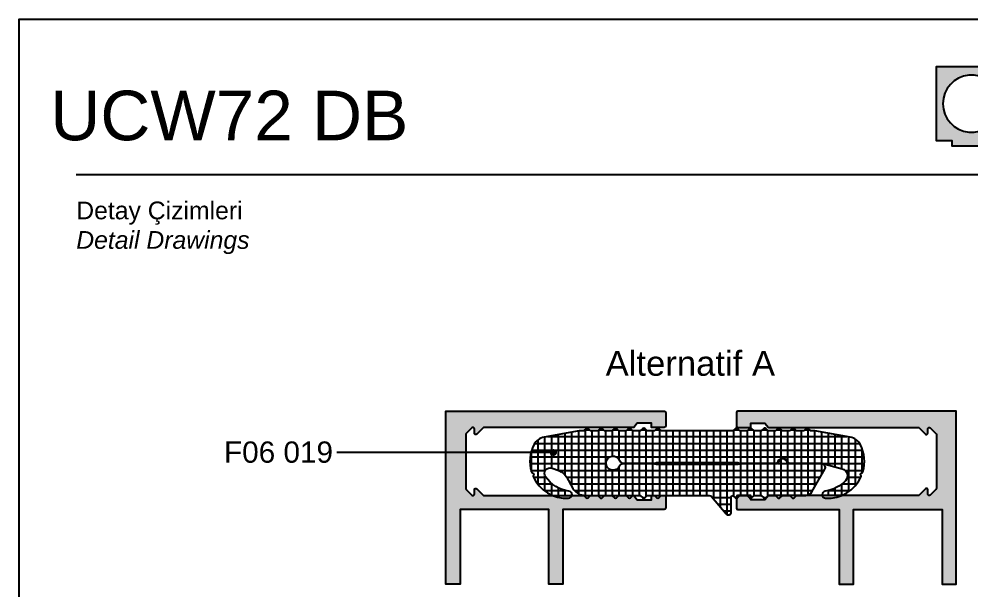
# Model space of a CAD drawing. Header units: millimetres. Extents: x -624 to 1947, y 11274 to 11571.
# Drawn here: x -623.6 to -489.2, y 11490.7 to 11571.3 of the extents above; entities that cross this region are included whole.
import ezdxf

# ---------------------------------------------------------------- set-up
doc = ezdxf.new("R2010")
doc.units = ezdxf.units.MM
for name, color, linetype in [('AKSESUAR', 7, 'Continuous'), ('ALUMINIUM', 30, 'Continuous'), ('Antet', 7, 'Continuous'), ('FITIL', 11, 'Continuous'), ('yazı_numara_k', 11, 'Continuous')]:
    doc.layers.add(name, color=color, linetype=linetype)
doc.styles.get("Standard").update_dxf_attribs({"font": 'arial.ttf'})

# ---------------------------------------------------------------- blocks, each defined once
blk = doc.blocks.new('logo')
at = {"layer": 'Antet'}
blk.add_hatch(color=255, dxfattribs=at).paths.add_polyline_path([(-430216.0834828963, 79965.40021233997), (-430215.0917068657, 79965.40021233997), (-430215.0917068657, 79969.84518363996), (-430225.0275250657, 79969.84518363996), (-430225.0275250657, 79959.38642763997), (-430222.8050394158, 79959.38642763997), (-430222.8050394158, 79958.60202093997), (-430217.3141925158, 79958.60202093997), (-430217.3141925158, 79959.38642763997), (-430215.0917068657, 79959.38642763997), (-430215.0917068657, 79963.83139893996), (-430216.0834828963, 79963.83139893996, -10.23563544191515)])
h = blk.add_hatch(color=255, dxfattribs=at)
h.paths.add_polyline_path([(-430211.6377281683, 79968.63677571237, -0.4142135623728142), (-430211.2046031686, 79969.06990071236), (-430209.3044895683, 79969.06990071236, -0.4142135623734295), (-430208.8713645686, 79968.63677571237), (-430208.8713645686, 79968.51291351237), (-430207.8896145682, 79968.51291351237), (-430207.8896145682, 79968.76812231238, 0.4142135623721657), (-430209.0287679685, 79969.90727571238), (-430211.4803247685, 79969.90727571238, 0.4142135623728846), (-430212.6194781685, 79968.76812231238), (-430212.6194781685, 79966.92945471237, 0.4142135623731943), (-430211.4803247685, 79965.79030131237), (-430209.0287679685, 79965.79030131237, 0.4142135623721429), (-430207.8896145682, 79966.92945471236), (-430207.8896145682, 79967.18466351238), (-430208.8713645686, 79967.18466351238), (-430208.8713645686, 79967.06080131237, -0.4142135623734087), (-430209.3044895683, 79966.62767631236), (-430211.2046031686, 79966.62767631236, -0.4142135623728142), (-430211.6377281683, 79967.06080131237)])
h.paths.add_polyline_path([(-430211.1207963685, 79965.27055131237), (-430211.1207963685, 79964.98180131236), (-430209.3882963684, 79964.98180131237), (-430209.3882963684, 79965.27055131237)])
h.paths.add_polyline_path([(-430203.5425179685, 79965.79030131237, 0.4142135623727365), (-430202.4033645685, 79966.92945471237), (-430202.4033645685, 79969.90727571238), (-430203.3562395684, 79969.90727571238), (-430203.3562395684, 79966.97417631236, -0.4142135623729386), (-430203.7027395686, 79966.62767631236), (-430205.9838645685, 79966.62767631236, -0.4142135623730694), (-430206.3303645685, 79966.97417631236), (-430206.3303645685, 79969.90727571238), (-430207.2832395684, 79969.90727571238), (-430207.2832395684, 79966.92945471237, 0.4142135623730951), (-430206.1440861684, 79965.79030131237)])
h.paths.add_polyline_path([(-430200.8152395685, 79967.43010101236), (-430197.6101145684, 79967.43010101236), (-430197.6101145684, 79965.79030131237), (-430196.6283645685, 79965.79030131237), (-430196.6283645685, 79969.90727571238), (-430197.6101145684, 79969.90727571238), (-430197.6101145684, 79968.26747601236), (-430200.8152395685, 79968.26747601236), (-430200.8152395685, 79969.90727571238), (-430201.7969895683, 79969.90727571238), (-430201.7969895683, 79965.79030131237), (-430200.8152395685, 79965.79030131237)])
h.paths.add_polyline_path([(-430196.1682294229, 79965.79030131237), (-430195.0948203923, 79965.79030131237), (-430194.7859809231, 79966.38577658166), (-430191.6273732138, 79966.38577658166), (-430191.3185337446, 79965.79030131237), (-430190.245124714, 79965.79030131237), (-430192.393082201, 79969.93179128037), (-430194.0202719356, 79969.93179128037)])
h.paths.add_polyline_path([(-430194.4138490772, 79967.10328626963), (-430193.2066770683, 79969.43084200313), (-430191.9995050596, 79967.10328626963)], flags=16)
h.paths.add_polyline_path([(-430189.7849895683, 79965.79030131237), (-430185.8998929684, 79965.79030131237, 0.4142135623732121), (-430184.7607395685, 79966.92945471237), (-430184.7607395685, 79968.76812231238, 0.4142135623730951), (-430185.8998929684, 79969.90727571238), (-430189.7849895683, 79969.90727571238)])
h.paths.add_polyline_path([(-430188.8321145685, 79969.06990071236), (-430186.1467395684, 79969.06990071236, -0.4142135623731142), (-430185.7136145685, 79968.63677571237), (-430185.7136145685, 79967.06080131237, -0.4142135623730745), (-430186.1467395684, 79966.62767631236), (-430188.8321145685, 79966.62767631236)], flags=16)
h.paths.add_polyline_path([(-430183.2136373182, 79966.38577658166), (-430180.0550296088, 79966.38577658166), (-430179.7461901396, 79965.79030131237), (-430178.672781109, 79965.79030131237), (-430180.8207385961, 79969.93179128037), (-430182.4479283308, 79969.93179128037), (-430184.5958858177, 79965.79030131237), (-430183.5224767873, 79965.79030131237)])
h.paths.add_polyline_path([(-430182.8415054723, 79967.10328626963), (-430181.6343334635, 79969.43084200313), (-430180.4271614545, 79967.10328626963)], flags=16)
h.paths.add_polyline_path([(-430177.2020209635, 79966.90427571237), (-430174.5166459634, 79966.90427571237, -0.4142135623729747), (-430174.0835209634, 79966.47115071237), (-430174.0835209634, 79965.79030131237), (-430173.1306459635, 79965.79030131237), (-430173.1306459635, 79966.72614178044, 0.2033580267786369), (-430173.2627842564, 79967.03759686196, 0.0982592640726135), (-430173.6449131467, 79967.28383469257), (-430173.6449131467, 79967.38093103202, 0.0583991135339935), (-430173.3182326894, 79967.553533395, 0.2468532403419663), (-430173.1306459635, 79967.91033617192), (-430173.1306459635, 79968.76812231238, 0.4142135623730367), (-430174.2697993635, 79969.90727571238), (-430178.1548959634, 79969.90727571238), (-430178.1548959634, 79965.79030131237), (-430177.2020209635, 79965.79030131237)])
h.paths.add_polyline_path([(-430177.2020209635, 79967.77052571236), (-430177.2020209635, 79969.06990071236), (-430174.5455209635, 79969.06990071236, -0.4142135623732396), (-430174.0835209634, 79968.60790071236), (-430174.0835209634, 79968.20365071237, -0.4142135623732488), (-430174.5166459634, 79967.77052571236)], flags=16)
h.paths.add_polyline_path([(-430168.3504243635, 79965.79030131237, 0.4142135623730951), (-430167.2112709635, 79966.92945471237), (-430167.2112709635, 79968.76812231238, 0.4142135623731076), (-430168.3504243635, 79969.90727571238), (-430171.3851175636, 79969.90727571238, 0.4142135623732706), (-430172.5242709633, 79968.76812231238), (-430172.5242709633, 79966.92945471237, 0.4142135623731866), (-430171.3851175636, 79965.79030131237)])
h.paths.add_polyline_path([(-430171.1382709632, 79966.62767631236, -0.4142135623730951), (-430171.5713959635, 79967.06080131237), (-430171.5713959635, 79968.63677571237, -0.4142135623730951), (-430171.1382709632, 79969.06990071236), (-430168.5972709635, 79969.06990071236, -0.4142135623727877), (-430168.1641459635, 79968.63677571237), (-430168.1641459635, 79967.06080131237, -0.4142135623727877), (-430168.5972709635, 79966.62767631236)], flags=16)
h.paths.add_polyline_path([(-430165.4657425635, 79965.79030131237), (-430162.7197993635, 79965.79030131237, 0.4142135623730851), (-430161.5806459635, 79966.92945471237), (-430161.5806459635, 79967.92705131238), (-430164.1505209635, 79967.92705131238), (-430164.1505209635, 79967.37842631237), (-430162.5623959635, 79967.37842631237), (-430162.5623959635, 79967.17630131237, -0.4142135623728046), (-430163.1110209635, 79966.62767631236), (-430165.0745209633, 79966.62767631236, -0.4142135623730212), (-430165.6231459634, 79967.17630131237), (-430165.6231459634, 79968.52127571237, -0.4142135623727782), (-430165.0745209633, 79969.06990071236), (-430163.1110209635, 79969.06990071236, -0.4077409973954806), (-430162.5625305319, 79968.53342631237), (-430161.5806459635, 79968.53342631237), (-430161.5806459635, 79968.76812231238, 0.4142135623720077), (-430162.7197993635, 79969.90727571238), (-430165.4657425635, 79969.90727571238, 0.4142135623730392), (-430166.6048959634, 79968.76812231238), (-430166.6048959634, 79966.92945471237, 0.4142135623729934)])
h.paths.add_polyline_path([(-430163.2265209636, 79970.42702571237), (-430163.2265209636, 79970.71577571238), (-430164.9590209635, 79970.71577571238), (-430164.9590209635, 79970.42702571237)])
h.paths.add_polyline_path([(-430156.7326062068, 79965.79030131237), (-430156.7326062068, 79966.62767631236), (-430159.9162779948, 79966.62767631236), (-430159.9162779948, 79969.90727571238), (-430160.9742709636, 79969.90727571238), (-430160.9742709636, 79965.79030131233)])
h.paths.add_polyline_path([(-430155.3177312069, 79966.97417631236), (-430155.3177312069, 79969.90727571238), (-430156.2706062068, 79969.90727571238), (-430156.2706062068, 79966.92945471237, 0.4142135623731152), (-430155.1314528069, 79965.79030131237), (-430152.5298846068, 79965.79030131237, 0.4142135623730871), (-430151.3907312068, 79966.92945471237), (-430151.3907312068, 79969.90727571238), (-430152.3436062068, 79969.90727571238), (-430152.3436062068, 79966.97417631236, -0.4142135623727522), (-430152.6901062069, 79966.62767631236), (-430154.9712312069, 79966.62767631236, -0.4142135623732619)])
at = {"layer": 'Antet', "color": 255}
for points in [[(-430217.3141925158, 79959.38642763997), (-430217.3141925158, 79958.60202093997), (-430222.8050394158, 79958.60202093997), (-430222.8050394158, 79959.38642763997), (-430225.0275250657, 79959.38642763997), (-430225.0275250657, 79969.84518363996), (-430215.0917068657, 79969.84518363996), (-430215.0917068657, 79965.40021233997), (-430216.0834828963, 79965.40021233997, 10.23563544191516), (-430216.0834828963, 79963.83139893996), (-430215.0917068657, 79963.83139893996), (-430215.0917068657, 79959.38642763997)], [(-430211.2046031686, 79966.62767631236, -0.4142135623731217), (-430211.6377281683, 79967.06080131237), (-430211.6377281683, 79968.63677571237, -0.4142135623731218), (-430211.2046031686, 79969.06990071236), (-430209.3044895683, 79969.06990071236, -0.4142135623731218), (-430208.8713645686, 79968.63677571237), (-430208.8713645686, 79968.51291351237), (-430207.8896145682, 79968.51291351237), (-430207.8896145682, 79968.76812231238, 0.4142135623729839), (-430209.0287679685, 79969.90727571238), (-430211.4803247685, 79969.90727571238, 0.4142135623730596), (-430212.6194781685, 79968.76812231238), (-430212.6194781685, 79966.92945471237, 0.4142135623731356), (-430211.4803247685, 79965.79030131237), (-430209.0287679685, 79965.79030131237, 0.4142135623728444), (-430207.8896145682, 79966.92945471237), (-430207.8896145682, 79967.18466351238), (-430208.8713645686, 79967.18466351238), (-430208.8713645686, 79967.06080131237, -0.4142135623732549), (-430209.3044895683, 79966.62767631236)], [(-430203.7027395686, 79966.62767631236), (-430205.9838645685, 79966.62767631236, -0.4142135623730694), (-430206.3303645685, 79966.97417631236), (-430206.3303645685, 79969.90727571238), (-430207.2832395684, 79969.90727571238), (-430207.2832395684, 79966.92945471237, 0.4142135623730951), (-430206.1440861684, 79965.79030131237), (-430203.5425179685, 79965.79030131237, 0.4142135623731459), (-430202.4033645685, 79966.92945471237), (-430202.4033645685, 79969.90727571238), (-430203.3562395684, 79969.90727571238), (-430203.3562395684, 79966.97417631236, -0.4142135623731304)], [(-430189.7849895683, 79965.79030131237), (-430189.7849895683, 79969.90727571238), (-430185.8998929684, 79969.90727571238, -0.4142135623730951), (-430184.7607395685, 79968.76812231238), (-430184.7607395685, 79966.92945471237, -0.4142135623730951), (-430185.8998929684, 79965.79030131237)], [(-430173.1306459635, 79966.7261417804), (-430173.1306459635, 79965.79030131237), (-430174.0835209634, 79965.79030131237), (-430174.0835209634, 79966.47115071237, 0.4142135623731284), (-430174.5166459634, 79966.90427571237), (-430177.2020209635, 79966.90427571237), (-430177.2020209635, 79965.79030131237), (-430178.1548959634, 79965.79030131237), (-430178.1548959634, 79969.90727571238), (-430174.2697993635, 79969.90727571238, -0.4142135623730951), (-430173.1306459635, 79968.76812231238), (-430173.1306459635, 79967.91033617192, -0.246853240336839), (-430173.3182326894, 79967.55353339501, -0.0583991135354061), (-430173.6449131467, 79967.38093103202), (-430173.6449131467, 79967.28383469257, -0.0982592640871061), (-430173.2627842564, 79967.03759686192, -0.2033580267638846)], [(-430168.3504243635, 79965.79030131237), (-430171.3851175636, 79965.79030131237, -0.4142135623730697), (-430172.5242709633, 79966.92945471237), (-430172.5242709633, 79968.76812231238, -0.4142135623730951), (-430171.3851175636, 79969.90727571238), (-430168.3504243635, 79969.90727571238, -0.4142135623731076), (-430167.2112709635, 79968.76812231238), (-430167.2112709635, 79966.92945471237, -0.4142135623730951)], [(-430162.5623959635, 79967.17630131237), (-430162.5623959635, 79967.37842631237), (-430164.1505209635, 79967.37842631237), (-430164.1505209635, 79967.92705131238), (-430161.5806459635, 79967.92705131238), (-430161.5806459635, 79966.92945471237, -0.4142135623730851), (-430162.7197993635, 79965.79030131237), (-430165.4657425635, 79965.79030131237, -0.4142135623731102), (-430166.6048959634, 79966.92945471237), (-430166.6048959634, 79968.76812231238, -0.4142135623730975), (-430165.4657425635, 79969.90727571238), (-430162.7197993635, 79969.90727571238, -0.4142135623730596), (-430161.5806459635, 79968.76812231238), (-430161.5806459635, 79968.53342631237), (-430162.5625305319, 79968.53342631237, 0.4077409974138479), (-430163.1110209635, 79969.06990071236), (-430165.0745209633, 79969.06990071236, 0.4142135623731424), (-430165.6231459634, 79968.52127571237), (-430165.6231459634, 79967.17630131237, 0.4142135623731424), (-430165.0745209633, 79966.62767631236), (-430163.1110209635, 79966.62767631236, 0.4142135623731689)], [(-430155.1314528069, 79965.79030131237), (-430152.5298846068, 79965.79030131237, 0.4142135623731459), (-430151.3907312068, 79966.92945471237), (-430151.3907312068, 79969.90727571238), (-430152.3436062068, 79969.90727571238), (-430152.3436062068, 79966.97417631236, -0.4142135623731368), (-430152.6901062069, 79966.62767631236), (-430154.9712312069, 79966.62767631236, -0.4142135623730694), (-430155.3177312069, 79966.97417631236), (-430155.3177312069, 79969.90727571238), (-430156.2706062068, 79969.90727571238), (-430156.2706062068, 79966.92945471237, 0.4142135623730569)], [(-430185.7136145685, 79968.63677571237, 0.4142135623731143), (-430186.1467395684, 79969.06990071236), (-430188.8321145685, 79969.06990071236), (-430188.8321145685, 79966.62767631236), (-430186.1467395684, 79966.62767631236, 0.4142135623730745), (-430185.7136145685, 79967.06080131237)], [(-430174.5455209635, 79969.06990071236, -0.4142135623730951), (-430174.0835209634, 79968.60790071236), (-430174.0835209634, 79968.20365071237, -0.4142135623730951), (-430174.5166459634, 79967.77052571236), (-430177.2020209635, 79967.77052571236), (-430177.2020209635, 79969.06990071236)], [(-430168.1641459635, 79968.63677571237), (-430168.1641459635, 79967.06080131237, -0.4142135623730951), (-430168.5972709635, 79966.62767631236), (-430171.1382709632, 79966.62767631236, -0.4142135623730951), (-430171.5713959635, 79967.06080131237), (-430171.5713959635, 79968.63677571237, -0.4142135623730951), (-430171.1382709632, 79969.06990071236), (-430168.5972709635, 79969.06990071236, -0.4142135623730951)]]:
    blk.add_lwpolyline(points, format="xyb", close=True, dxfattribs=at)
for points in [[(-430200.8152395685, 79969.90727571238), (-430200.8152395685, 79968.26747601236), (-430197.6101145684, 79968.26747601236), (-430197.6101145684, 79969.90727571238), (-430196.6283645685, 79969.90727571238), (-430196.6283645685, 79965.79030131237), (-430197.6101145684, 79965.79030131237), (-430197.6101145684, 79967.43010101236), (-430200.8152395685, 79967.43010101236), (-430200.8152395685, 79965.79030131237), (-430201.7969895683, 79965.79030131237), (-430201.7969895683, 79969.90727571238)], [(-430195.0948203923, 79965.79030131237), (-430194.7859809231, 79966.38577658166), (-430191.6273732138, 79966.38577658166), (-430191.3185337446, 79965.79030131237), (-430190.245124714, 79965.79030131237), (-430192.393082201, 79969.93179128037), (-430194.0202719356, 79969.93179128037), (-430196.1682294229, 79965.79030131237)], [(-430183.5224767873, 79965.79030131237), (-430183.2136373182, 79966.38577658166), (-430180.0550296088, 79966.38577658166), (-430179.7461901396, 79965.79030131237), (-430178.672781109, 79965.79030131237), (-430180.8207385961, 79969.93179128037), (-430182.4479283308, 79969.93179128037), (-430184.5958858177, 79965.79030131237)], [(-430164.9590209635, 79970.71577571238), (-430164.9590209635, 79970.42702571237), (-430163.2265209636, 79970.42702571237), (-430163.2265209636, 79970.71577571238)], [(-430160.9742709636, 79969.90727571238), (-430160.9742709636, 79965.79030131237), (-430156.7326062068, 79965.79030131237), (-430156.7326062068, 79966.62767631236), (-430159.9162779948, 79966.62767631236), (-430159.9162779948, 79969.90727571238)], [(-430194.4138490772, 79967.10328626963), (-430191.9995050596, 79967.10328626963), (-430193.2066770683, 79969.43084200313)], [(-430182.8415054723, 79967.10328626963), (-430180.4271614545, 79967.10328626963), (-430181.6343334635, 79969.43084200313)], [(-430211.1207963685, 79965.27055131237), (-430211.1207963685, 79964.98180131236), (-430209.3882963684, 79964.98180131236), (-430209.3882963684, 79965.27055131237)]]:
    blk.add_lwpolyline(points, close=True, dxfattribs=at)
at = {"layer": 'Antet', "color": 255, "insert": (-430212.9610715232, 79963.16288162884), "char_height": 3.5, "attachment_point": 1}
blk.add_mtext('{\\fArial|b0|i0|c162|p34;\\T1.35;Alüminyum Sistemleri}', dxfattribs=at)

msp = doc.modelspace()

# ---------------------------------------------------------------- hatches: boundary and pattern name
at = {"layer": 'AKSESUAR', "linetype": 'ByBlock'}
h = msp.add_hatch(color=30, dxfattribs=at)
edge = h.paths.add_edge_path()
edge.add_arc((-522.0994836758223, 11513.85578889788), 0.200000000000955, 180.0000000000651, 270.0000000000651)
edge.add_line((-522.0994836758221, 11513.65578889788), (-520.2994836758219, 11513.65578889788))
edge.add_line((-520.2994836758219, 11513.65578889788), (-520.2994836758219, 11514.25578889788))
edge.add_line((-520.2994836758219, 11514.25578889788), (-518.2994836758219, 11514.25578889788))
edge.add_line((-518.2994836758219, 11514.25578889788), (-517.796023897123, 11513.65578889788))
edge.add_line((-517.796023897123, 11513.65578889788), (-496.6651691007216, 11513.65578889788))
edge.add_arc((-496.665169100786, 11513.45578889791), 0.1999999999736318, 44.99999998155221, 89.999999981543, ccw=False)
edge.add_line((-496.5237477445219, 11513.59721025408), (-495.6409050320592, 11512.71436754164))
edge.add_arc((-495.4994836758225, 11512.85578889788), 0.2000000000006263, 225.0000000004235, 360.0000000004143)
edge.add_line((-495.2994836758219, 11512.85578889788), (-495.2994836758219, 11513.45578889788))
edge.add_arc((-495.0994836758485, 11513.45578889787), 0.199999999973317, 44.999999996643226, 179.999999996634, ccw=False)
edge.add_line((-494.9580623196218, 11513.59721025408), (-494.1580623195839, 11512.79721025411))
edge.add_arc((-494.299483675812, 11512.65578889788), 0.1999999999899076, 8.47080627863761e-10, 45.00000000085629, ccw=False)
edge.add_line((-494.0994836758221, 11512.65578889788), (-494.0994836758221, 11505.05578889788))
edge.add_arc((-494.2994836758091, 11505.05578889794), 0.1999999999870499, 314.9999999833286, 359.9999999833379, ccw=False)
edge.add_line((-494.1580623196221, 11504.91436754167), (-494.9580623195855, 11504.11436754164))
edge.add_arc((-495.0994836758217, 11504.25578889788), 0.2000000000001715, 179.9999999995317, 314.9999999995225, ccw=False)
edge.add_line((-495.2994836758219, 11504.25578889788), (-495.2994836758219, 11504.85578889788))
edge.add_arc((-495.4994836757952, 11504.85578889787), 0.199999999973317, 3.365965117068503e-09, 135.0000000033568)
edge.add_line((-495.6409050320219, 11504.99721025408), (-496.5237477444841, 11504.11436754164))
edge.add_arc((-496.6651691007167, 11504.25578889788), 0.1999999999982744, 269.999999998583, 314.9999999985738, ccw=False)
edge.add_line((-496.6651691007216, 11504.05578889788), (-517.796023897123, 11504.05578889788))
edge.add_line((-517.796023897123, 11504.05578889788), (-518.2994836758219, 11503.45578889787))
edge.add_line((-518.2994836758219, 11503.45578889787), (-520.2994836758219, 11503.45578889787))
edge.add_line((-520.2994836758219, 11503.45578889787), (-520.2994836758219, 11504.05578889788))
edge.add_line((-520.2994836758219, 11504.05578889788), (-522.0994836758221, 11504.05578889788))
edge.add_arc((-522.0994836758218, 11503.85578889788), 0.200000000000091, 90.00000000007819, 180.0000000001824)
edge.add_line((-522.2994836758219, 11503.85578889788), (-522.2994836758292, 11502.25578889787))
edge.add_arc((-522.0994836758297, 11502.25578889788), 0.199999999999477, 180.0000000032894, 270.0000000021821)
edge.add_line((-522.0994836758221, 11502.05578889788), (-507.7994836758219, 11502.05578889788))
edge.add_line((-507.7994836758219, 11502.05578889788), (-507.7994836758219, 11491.55526837971))
edge.add_line((-507.7994836758219, 11491.55526837971), (-505.7994836758219, 11491.55526837971))
edge.add_line((-505.7994836758219, 11491.55526837971), (-505.7994836758219, 11502.05578889788))
edge.add_line((-505.7994836758219, 11502.05578889788), (-493.2994836758219, 11502.05578889788))
edge.add_line((-493.2994836758219, 11502.05578889788), (-493.2994836758219, 11491.55526837971))
edge.add_line((-493.2994836758219, 11491.55526837971), (-491.2994836758219, 11491.55526837971))
edge.add_line((-491.2994836758219, 11491.55526837971), (-491.2994836758219, 11515.95578889787))
edge.add_line((-491.2994836758219, 11515.95578889787), (-522.0994836758221, 11515.95578889787))
edge.add_arc((-522.099483675828, 11515.75578889788), 0.1999999999939064, 89.99999999830642, 179.9999999983064)
edge.add_line((-522.2994836758219, 11515.75578889788), (-522.2994836758232, 11513.85578889788))
at = {"layer": 'ALUMINIUM'}
h = msp.add_hatch(color=256, dxfattribs=at)
edge = h.paths.add_edge_path()
edge.add_arc((-532.4994836758221, 11513.85578889788), 0.2000000000002728, -89.99999999986971, 1.3028511602897197e-10, ccw=False)
edge.add_line((-532.4994836758217, 11513.65578889788), (-534.2994836758219, 11513.65578889788))
edge.add_line((-534.2994836758219, 11513.65578889788), (-534.2994836758219, 11514.25578889788))
edge.add_line((-534.2994836758219, 11514.25578889788), (-536.2994836758219, 11514.25578889788))
edge.add_line((-536.2994836758219, 11514.25578889788), (-536.8029434545231, 11513.65578889788))
edge.add_line((-536.8029434545231, 11513.65578889788), (-557.9337982509221, 11513.65578889788))
edge.add_arc((-557.9337982508576, 11513.45578889791), 0.1999999999736318, 90.00000001845706, 135.0000000184478)
edge.add_line((-558.0752196071219, 11513.59721025408), (-558.9580623195845, 11512.71436754164))
edge.add_arc((-559.0994836758213, 11512.85578889788), 0.2000000000006263, 179.9999999995857, 314.9999999995765, ccw=False)
edge.add_line((-559.2994836758219, 11512.85578889788), (-559.2994836758219, 11513.45578889788))
edge.add_arc((-559.4994836757952, 11513.45578889787), 0.199999999973317, 3.365965117068503e-09, 135.0000000033568)
edge.add_line((-559.6409050320219, 11513.59721025408), (-560.4409050320594, 11512.79721025411))
edge.add_arc((-560.2994836758322, 11512.65578889788), 0.1999999999908171, 134.9999999985147, 179.9999999985239)
edge.add_line((-560.4994836758231, 11512.65578889788), (-560.4994836758231, 11505.05578889788))
edge.add_arc((-560.2994836758353, 11505.05578889794), 0.199999999987732, 180.0000000171339, 225.0000000171431)
edge.add_line((-560.4409050320216, 11504.91436754167), (-559.6409050320592, 11504.11436754164))
edge.add_arc((-559.4994836758225, 11504.25578889788), 0.2000000000006263, 225.0000000004235, 360.0000000004143)
edge.add_line((-559.2994836758219, 11504.25578889788), (-559.2994836758232, 11504.85578889788))
edge.add_arc((-559.0994836758492, 11504.85578889787), 0.1999999999739991, 44.99999999656228, 179.9999999965531, ccw=False)
edge.add_line((-558.9580623196218, 11504.99721025408), (-558.0752196071596, 11504.11436754164))
edge.add_arc((-557.9337982509271, 11504.25578889788), 0.1999999999982744, 225.0000000014262, 270.0000000014169)
edge.add_line((-557.9337982509221, 11504.05578889788), (-536.8029434545231, 11504.05578889788))
edge.add_line((-536.8029434545231, 11504.05578889788), (-536.2994836758219, 11503.45578889787))
edge.add_line((-536.2994836758219, 11503.45578889787), (-534.2994836758219, 11503.45578889787))
edge.add_line((-534.2994836758219, 11503.45578889787), (-534.2994836758219, 11504.05578889788))
edge.add_line((-534.2994836758219, 11504.05578889788), (-532.4994836758217, 11504.05578889788))
edge.add_arc((-532.4994836758226, 11503.85578889788), 0.1999999999994088, -3.7778136174893007e-10, 89.99999999972641, ccw=False)
edge.add_line((-532.2994836758232, 11503.85578889788), (-532.2994836758155, 11502.25578889787))
edge.add_arc((-532.4994836758145, 11502.25578889788), 0.1999999999990223, 269.9999999979481, 359.9999999968408, ccw=False)
edge.add_line((-532.4994836758217, 11502.05578889788), (-546.7994836758219, 11502.05578889788))
edge.add_line((-546.7994836758219, 11502.05578889788), (-546.7994836758219, 11491.55526837971))
edge.add_line((-546.7994836758219, 11491.55526837971), (-548.7994836758219, 11491.55526837971))
edge.add_line((-548.7994836758219, 11491.55526837971), (-548.7994836758219, 11502.05578889788))
edge.add_line((-548.7994836758219, 11502.05578889788), (-561.2994836758219, 11502.05578889788))
edge.add_line((-561.2994836758219, 11502.05578889788), (-561.2994836758219, 11491.55526837971))
edge.add_line((-561.2994836758219, 11491.55526837971), (-563.2994836758219, 11491.55526837971))
edge.add_line((-563.2994836758219, 11491.55526837971), (-563.2994836758219, 11515.95578889787))
edge.add_line((-563.2994836758219, 11515.95578889787), (-532.4994836758217, 11515.95578889787))
edge.add_arc((-532.4994836758165, 11515.75578889788), 0.1999999999932243, 1.4982219909143168e-09, 90.00000000149822, ccw=False)
edge.add_line((-532.2994836758232, 11515.75578889788), (-532.2994836758219, 11513.85578889788))
at = {"layer": 'Antet'}
h = msp.add_hatch(dxfattribs=at)
h.set_pattern_fill('LINE', color=0, scale=0.5, angle=45, style=0)
h.set_pattern_definition([(45, (478.2128126031598, 11474.28099511967), (-0.0441941738241592, 0.0441941738241592), [])])
edge = h.paths.add_edge_path()
edge.add_arc((-548.1434196345958, 11510.10948994506), 0.3618243043806615, 0, 360)
at = {"layer": 'FITIL'}
h = msp.add_hatch(dxfattribs=at)
h.set_pattern_fill('NET', color=256, scale=0.3, style=0)
h.set_pattern_definition([(0, (-556.953802358933, -1356.869245087188), (0, 0.9524999999999998), []), (90, (-556.953802358933, -1356.869245087188), (-0.9524999999999998, 1e-16), [])])
h.paths.add_polyline_path([(-504.4681633967441, 11507.39379094654, 0.1911171733750728), (-504.8231126621888, 11511.21248527638, 0.2356995906659167), (-506.2586230071786, 11512.27567909837), (-511.2327418095781, 11513.15275044848, 0.04366094288611071), (-511.2674714451107, 11513.15578889788), (-511.834146014349, 11513.15578889788), (-512.1755673705852, 11513.49721025412, 0.4142135623779515), (-512.4584100830634, 11513.49721025412), (-512.7998314392992, 11513.15578889788), (-513.8341460143504, 11513.15578889788), (-514.1755673705854, 11513.49721025412, 0.4142135623677531), (-514.4584100830618, 11513.49721025412), (-514.7998314392978, 11513.15578889788), (-515.834146014349, 11513.15578889788), (-516.1755673705852, 11513.49721025412, 0.4142135623779515), (-516.4584100830634, 11513.49721025412), (-516.7998314392992, 11513.15578889788), (-517.834146014349, 11513.15578889788), (-518.1755673705854, 11513.4972102541, 0.4142135623684192), (-518.4584100830614, 11513.49721025412), (-518.7998314392992, 11513.15578889788), (-519.834146014349, 11513.15578889788), (-520.1755673705854, 11513.4972102541, 0.4142135623684192), (-520.4584100830614, 11513.49721025412), (-520.7998314392978, 11513.15578889788), (-521.8341460143504, 11513.15578889788), (-522.1755673705854, 11513.4972102541, 0.4142135623677531), (-522.4584100830618, 11513.49721025412), (-522.7412527955328, 11513.21436754164, -0.1989123673701977), (-522.8826741517707, 11513.15578889788), (-532.8341460143567, 11513.15578889788, -0.1989123673704932), (-532.975567370595, 11513.21436754164), (-533.2584100830661, 11513.49721025412, 0.4142135623690852), (-533.5412527955416, 11513.49721025412), (-533.8826741517789, 11513.15578889788), (-534.9169887268279, 11513.15578889788), (-535.2584100830647, 11513.49721025412, 0.4142135623670872), (-535.5412527955416, 11513.49721025412), (-535.8826741517789, 11513.15578889788), (-536.9169887268279, 11513.15578889788), (-537.2584100830647, 11513.49721025412, 0.4142135623677531), (-537.5412527955411, 11513.49721025412), (-537.8826741517776, 11513.15578889788), (-538.9169887268279, 11513.15578889788), (-539.2584100830661, 11513.49721025412, 0.4142135623690852), (-539.5412527955416, 11513.49721025412), (-539.8826741517789, 11513.15578889788), (-540.9169887268279, 11513.15578889788), (-541.2584100830663, 11513.49721025412, 0.4142135623829463), (-541.5412527955411, 11513.49721025412), (-541.8826741517776, 11513.15578889788), (-542.9169887268279, 11513.15578889788), (-543.2584100830647, 11513.49721025412, 0.4142135623665877), (-543.5412527955419, 11513.49721025412), (-543.8826741517776, 11513.15578889788), (-544.4493487210113, 11513.15578889788, 0.04366094304821626), (-544.484078356546, 11513.15275044848), (-549.4581971589375, 11512.27567909837, 0.235699590665717), (-550.8937075039278, 11511.21248527638, 0.1911171733751804), (-551.2486567693747, 11507.39379094654, 0.290212320952532), (-551.0877953318288, 11507.2524499157, -0.585896221177707), (-550.9665608967869, 11506.92525174776, 0.2902123209470171), (-550.9964891444868, 11506.71321875722, 0.1900708674605952), (-548.2584100830719, 11504.05578889788), (-545.5281141585634, 11504.05578889788, 0.4329773154828727), (-545.9417677198569, 11504.65636129887, -0.2026701548014751), (-549.2603253940499, 11506.69261864074, -0.7369465508360487), (-548.335846229598, 11507.90953646168), (-547.3611037176622, 11507.55475920126, -0.1763269807092915), (-546.313093196746, 11506.67537395969), (-545.3780253253359, 11505.05578889788, 0.2259213323917791), (-543.9615160275355, 11504.08083736541, -0.09344580327269679), (-543.8917679545435, 11504.05578889788), (-542.916988726828, 11504.05578889788), (-541.8826741517777, 11504.05578889788), (-540.9169887268279, 11504.05578889788), (-539.8826741517788, 11504.05578889788), (-538.916988726828, 11504.05578889788), (-537.8826741517777, 11504.05578889788), (-536.916988726828, 11504.05578889788), (-536.8029434545231, 11504.05578889788), (-535.8826741517789, 11504.05578889788), (-535.5412527955416, 11503.71436754164, 0.4142135623533924), (-535.2584100830642, 11503.71436754164), (-534.9169887268279, 11504.05578889788), (-534.2994836758218, 11504.05578889788), (-533.8826741517789, 11504.05578889788), (-532.7513033018803, 11504.05578889788), (-532.4994836758223, 11504.05578889788), (-526.1389801953264, 11504.05578889788, -0.2216946626469987), (-525.8325624180771, 11503.91290394175), (-523.764827860309, 11501.44867385401, 0.7002075382082478), (-523.0584100830613, 11501.70578889788), (-523.0584100830617, 11503.83152482916, -0.6681786379173311), (-522.7169887268226, 11503.9729461854), (-522.4584100830618, 11503.71436754164, 0.2217919547351337), (-522.2994836758228, 11503.6565564377), (-522.2994836758219, 11503.85578889788, -0.4142135623675391), (-522.0994836758221, 11504.05578889788), (-521.8341460143503, 11504.05578889788), (-520.7998314392978, 11504.05578889788), (-520.2994836758219, 11504.05578889788), (-520.2994836758219, 11503.6565564377, 0.1762313666553436), (-520.1755673705854, 11503.71436754164), (-519.834146014349, 11504.05578889788), (-518.7998314392992, 11504.05578889788), (-518.4584100830614, 11503.71436754164, 0.4142135623555569), (-518.1755673705854, 11503.71436754164), (-517.834146014349, 11504.05578889788), (-517.796023897123, 11504.05578889788), (-516.799831439299, 11504.05578889788), (-515.8341460143491, 11504.05578889788), (-514.7998314392992, 11504.05578889788), (-513.8341460143503, 11504.05578889788), (-512.537832946465, 11504.05578889788, 0.2679491924304216), (-511.6718075426809, 11504.55578889788), (-509.8242866812741, 11507.75578889788, 0.5773502691897332), (-510.2572993831661, 11508.50578889788), (-514.9206393565461, 11508.50578889788, -0.3631588356089536), (-515.1175005392581, 11508.67049478023, 0.8366600265227632), (-516.3970982269809, 11508.67049478026, -0.3631588355964142), (-516.5939594097357, 11508.50578889788), (-521.7916444863083, 11508.50578889788, 0.1132370114724858), (-522.0095894334847, 11508.45578889788, -0.1132370114550911), (-522.227534380663, 11508.40578889788), (-533.489285785455, 11508.40578889788, -0.11323701145554), (-533.7072307326323, 11508.45578889788, 0.1132370114721492), (-533.9251756798094, 11508.50578889788), (-538.3432961901378, 11508.50578889788, 0.2982166267037307), (-538.8015537596341, 11508.20578889788, -5.260963383732279), (-538.775259857043, 11508.93912223121, 0.3178372451950975), (-538.3038553362533, 11508.60578889788), (-533.9251756798092, 11508.60578889788, 0.1132370114641266), (-533.7072307326323, 11508.65578889788, -0.1132370114566856), (-533.4892857854536, 11508.70578889788), (-522.2275343806639, 11508.70578889788, -0.1132370114560064), (-522.0095894334847, 11508.65578889788, 0.1132370114643511), (-521.7916444863083, 11508.60578889788), (-516.8797965991989, 11508.60578889788, 0.2862549135717058), (-516.4307977127858, 11508.88578889788, -0.6236095644617107), (-515.0838010535456, 11508.88578889788, 0.2862549135728053), (-514.6348021671333, 11508.60578889788), (-510.457589752157, 11508.60578889788, -0.06554346281054123), (-510.3281802296052, 11508.58875181103), (-507.3776516808026, 11507.79816006913, -0.5702849364685231), (-506.9144911990609, 11506.14031982413, -0.1655440913578594), (-509.7750524462697, 11504.65636129887, 0.4329773154857566), (-510.1887060075645, 11504.05578889788), (-507.4584100830519, 11504.05578889788, 0.1900708674603424), (-504.7203310216312, 11506.71321875722, 0.2902123209500033), (-504.7502592693306, 11506.92525174776, -0.5858962211781973), (-504.62902483429, 11507.2524499157, 0.2902123209362651)])

# ---------------------------------------------------------------- linework, layer by layer
at = {"color": 140}
msp.add_line((-548.1434196345958, 11510.10948994506), (-578.6824086591228, 11510.10948994506), dxfattribs=at)
at = {"layer": 'AKSESUAR', "color": 0, "linetype": 'ByBlock'}
msp.add_lwpolyline([(-522.2994836758232, 11513.85578889788, 0.4142135623730951), (-522.0994836758221, 11513.65578889788), (-520.2994836758219, 11513.65578889788), (-520.2994836758219, 11514.25578889788), (-518.2994836758219, 11514.25578889788), (-517.796023897123, 11513.65578889788), (-496.6651691007216, 11513.65578889788, -0.1989123673796161), (-496.5237477445219, 11513.59721025408), (-495.6409050320592, 11512.71436754164, 0.6681786379192407), (-495.2994836758219, 11512.85578889788), (-495.2994836758219, 11513.45578889788, -0.6681786379192407), (-494.9580623196218, 11513.59721025408), (-494.1580623195839, 11512.79721025411, -0.1989123673796998), (-494.0994836758221, 11512.65578889788), (-494.0994836758221, 11505.05578889788, -0.1989123673796998), (-494.1580623196221, 11504.91436754167), (-494.9580623195855, 11504.11436754164, -0.6681786379192407), (-495.2994836758219, 11504.25578889788), (-495.2994836758219, 11504.85578889788, 0.6681786379192407), (-495.6409050320219, 11504.99721025408), (-496.5237477444841, 11504.11436754164, -0.1989123673796162), (-496.6651691007216, 11504.05578889788), (-517.796023897123, 11504.05578889788), (-518.2994836758219, 11503.45578889787), (-520.2994836758219, 11503.45578889787), (-520.2994836758219, 11504.05578889788), (-522.0994836758221, 11504.05578889788, 0.4142135623736278), (-522.2994836758219, 11503.85578889788), (-522.2994836758292, 11502.25578889787, 0.4142135623674344), (-522.0994836758221, 11502.05578889788), (-507.7994836758219, 11502.05578889788), (-507.7994836758219, 11491.55526837971), (-505.7994836758219, 11491.55526837971), (-505.7994836758219, 11502.05578889788), (-493.2994836758219, 11502.05578889788), (-493.2994836758219, 11491.55526837971), (-491.2994836758219, 11491.55526837971), (-491.2994836758219, 11515.95578889787), (-522.0994836758221, 11515.95578889787, 0.4142135623730951), (-522.2994836758219, 11515.75578889788)], format="xyb", close=True, dxfattribs=at)
at = {"layer": 'ALUMINIUM', "color": 0}
msp.add_lwpolyline([(-532.2994836758219, 11513.85578889788, -0.4142135623730951), (-532.4994836758217, 11513.65578889788), (-534.2994836758219, 11513.65578889788), (-534.2994836758219, 11514.25578889788), (-536.2994836758219, 11514.25578889788), (-536.8029434545231, 11513.65578889788), (-557.9337982509221, 11513.65578889788, 0.1989123673796161), (-558.0752196071219, 11513.59721025408), (-558.9580623195845, 11512.71436754164, -0.6681786379192407), (-559.2994836758219, 11512.85578889788), (-559.2994836758219, 11513.45578889788, 0.6681786379192407), (-559.6409050320219, 11513.59721025408), (-560.4409050320594, 11512.79721025411, 0.1989123673796998), (-560.4994836758231, 11512.65578889788), (-560.4994836758231, 11505.05578889788, 0.1989123673796998), (-560.4409050320216, 11504.91436754167), (-559.6409050320592, 11504.11436754164, 0.6681786379192407), (-559.2994836758219, 11504.25578889788), (-559.2994836758232, 11504.85578889788, -0.6681786379192407), (-558.9580623196218, 11504.99721025408), (-558.0752196071596, 11504.11436754164, 0.1989123673796162), (-557.9337982509221, 11504.05578889788), (-536.8029434545231, 11504.05578889788), (-536.2994836758219, 11503.45578889787), (-534.2994836758219, 11503.45578889787), (-534.2994836758219, 11504.05578889788), (-532.4994836758217, 11504.05578889788, -0.4142135623736278), (-532.2994836758232, 11503.85578889788), (-532.2994836758155, 11502.25578889787, -0.4142135623674344), (-532.4994836758217, 11502.05578889788), (-546.7994836758219, 11502.05578889788), (-546.7994836758219, 11491.55526837971), (-548.7994836758219, 11491.55526837971), (-548.7994836758219, 11502.05578889788), (-561.2994836758219, 11502.05578889788), (-561.2994836758219, 11491.55526837971), (-563.2994836758219, 11491.55526837971), (-563.2994836758219, 11515.95578889787), (-532.4994836758217, 11515.95578889787, -0.4142135623730951), (-532.2994836758232, 11515.75578889788)], format="xyb", close=True, dxfattribs=at)
at = {"layer": 'Antet', "color": 140}
msp.add_lwpolyline([(-623.5500724067317, 11274.3034045654), (-623.5500724067317, 11571.3034045654), (-413.5500724067316, 11571.3034045654), (-413.5500724067316, 11274.3034045654)], close=True, dxfattribs=at)
at = {"layer": 'Antet', "const_width": 0.2999999999999999}
msp.add_lwpolyline([(-615.5225535880215, 11549.34676294169), (-417.5807583334678, 11549.34676294169)], dxfattribs=at)
at = {"layer": 'Antet', "color": 0}
msp.add_circle((-548.1434196345958, 11510.10948994506), 0.3618243043808815, dxfattribs=at)
at = {"layer": 'FITIL'}
msp.add_lwpolyline([(-513.8341460143504, 11504.05578889788), (-512.537832946465, 11504.05578889788, 0.2679491924311423), (-511.6718075426809, 11504.55578889788), (-509.8242866812741, 11507.75578889788, 0.5773502691896732), (-510.2572993831661, 11508.50578889788), (-514.9206393565439, 11508.50578889788, -0.363158835616021), (-515.1175005392581, 11508.67049478023, 0.8366600265233091), (-516.3970982269809, 11508.67049478026, -0.3631588356037864), (-516.5939594097365, 11508.50578889788), (-521.791644486307, 11508.50578889788, 0.1132370114590879), (-522.0095894334847, 11508.45578889788, -0.1132370114590928), (-522.227534380663, 11508.40578889788), (-533.489285785455, 11508.40578889788, -0.1132370114590242), (-533.7072307326323, 11508.45578889788, 0.1132370114590311), (-533.925175679811, 11508.50578889788), (-538.3432961901369, 11508.50578889788, 0.2982166266987506), (-538.8015537596341, 11508.20578889788, -5.260963383732312), (-538.775259857043, 11508.93912223121, 0.3178372451957372), (-538.3038553362519, 11508.60578889788), (-533.925175679811, 11508.60578889788, 0.1132370114590858), (-533.7072307326323, 11508.65578889788, -0.1132370114590952), (-533.489285785455, 11508.70578889788), (-522.227534380663, 11508.70578889788, -0.1132370114591076), (-522.0095894334847, 11508.65578889788, 0.1132370114590858), (-521.791644486307, 11508.60578889788), (-516.8797965991987, 11508.60578889788, 0.286254913571675), (-516.4307977127858, 11508.88578889788, -0.6236095644625863), (-515.0838010535456, 11508.88578889788, 0.2862549135717167), (-514.634802167134, 11508.60578889788), (-510.4575897521456, 11508.60578889788, -0.0655434628151754), (-510.328180229594, 11508.58875181102), (-507.3776516808027, 11507.79816006913, -0.5702849364676839), (-506.9144911990609, 11506.14031982413, -0.1655440913590285), (-509.7750524462697, 11504.65636129887, 0.903830064592918), (-509.7258325016689, 11503.66266986881, 0.3086687117086809), (-504.7203310216312, 11506.71321875722, 0.2902123209481639), (-504.7502592693306, 11506.92525174776, -0.5858962211774899), (-504.62902483429, 11507.2524499157, 0.2902123209480962), (-504.4681633967441, 11507.39379094654, 0.1911171733750684), (-504.8231126621888, 11511.21248527638, 0.2356995906671158), (-506.2586230071786, 11512.27567909837), (-511.2327418095781, 11513.15275044848, 0.04366094290831399), (-511.2674714451107, 11513.15578889788), (-511.834146014349, 11513.15578889788), (-512.1755673705854, 11513.49721025412, 0.4142135623730951), (-512.4584100830632, 11513.49721025412), (-512.7998314392992, 11513.15578889788), (-513.8341460143504, 11513.15578889788), (-514.1755673705854, 11513.49721025412, 0.4142135623730951), (-514.4584100830618, 11513.49721025412), (-514.7998314392978, 11513.15578889788), (-515.834146014349, 11513.15578889788), (-516.1755673705854, 11513.49721025412, 0.4142135623730951), (-516.4584100830632, 11513.49721025412), (-516.7998314392992, 11513.15578889788), (-517.834146014349, 11513.15578889788), (-518.1755673705854, 11513.4972102541, 0.4142135623730951), (-518.4584100830614, 11513.49721025412), (-518.7998314392992, 11513.15578889788), (-519.834146014349, 11513.15578889788), (-520.1755673705854, 11513.4972102541, 0.4142135623730951), (-520.4584100830614, 11513.49721025412), (-520.7998314392978, 11513.15578889788), (-521.8341460143504, 11513.15578889788), (-522.1755673705854, 11513.4972102541, 0.4142135623730951), (-522.4584100830618, 11513.49721025412), (-522.741252795535, 11513.21436754164, -0.1989123673795634), (-522.8826741517726, 11513.15578889788), (-532.8341460143549, 11513.15578889788, -0.1989123673794753), (-532.9755673705929, 11513.21436754164), (-533.2584100830661, 11513.49721025412, 0.4142135623730951), (-533.5412527955416, 11513.49721025412), (-533.8826741517789, 11513.15578889788), (-534.9169887268279, 11513.15578889788), (-535.2584100830647, 11513.49721025412, 0.4142135623730951), (-535.5412527955416, 11513.49721025412), (-535.8826741517789, 11513.15578889788), (-536.9169887268279, 11513.15578889788), (-537.2584100830647, 11513.49721025412, 0.4142135623730951), (-537.5412527955411, 11513.49721025412), (-537.8826741517776, 11513.15578889788), (-538.9169887268279, 11513.15578889788), (-539.2584100830661, 11513.49721025412, 0.4142135623730951), (-539.5412527955416, 11513.49721025412), (-539.8826741517789, 11513.15578889788), (-540.9169887268279, 11513.15578889788), (-541.2584100830661, 11513.49721025412, 0.4142135623730951), (-541.5412527955411, 11513.49721025412), (-541.8826741517776, 11513.15578889788), (-542.9169887268279, 11513.15578889788), (-543.2584100830647, 11513.49721025412, 0.4142135623730951), (-543.5412527955416, 11513.49721025412), (-543.8826741517776, 11513.15578889788), (-544.4493487210145, 11513.15578889788, 0.0436609429084138), (-544.4840783565489, 11513.15275044848), (-549.4581971589375, 11512.27567909837, 0.235699590666955), (-550.8937075039278, 11511.21248527638, 0.1911171733752335), (-551.2486567693747, 11507.39379094654, 0.290212320948354), (-551.0877953318288, 11507.2524499157, -0.5858962211774899), (-550.9665608967869, 11506.92525174776, 0.2902123209481639), (-550.9964891444868, 11506.71321875722, 0.3086687117086298), (-545.9909876644608, 11503.66266986881, 0.903830064593344), (-545.9417677198569, 11504.65636129887, -0.2026701548012426), (-549.2603253940499, 11506.69261864074, -0.7369465508364775), (-548.335846229598, 11507.90953646168), (-547.3611037176609, 11507.55475920126, -0.1763269807080067), (-546.313093196746, 11506.67537395969), (-545.378025325336, 11505.05578889788, 0.2259213323922923), (-543.9615160275355, 11504.08083736541, -0.1580377000288852), (-543.8516488222783, 11504.02476356838), (-543.5412527955416, 11503.71436754164, 0.4142135623730951), (-543.2584100830647, 11503.71436754164), (-542.9169887268279, 11504.05578889788), (-541.8826741517776, 11504.05578889788), (-541.5412527955411, 11503.71436754164, 0.4142135623730951), (-541.2584100830661, 11503.71436754164), (-540.9169887268279, 11504.05578889788), (-539.8826741517789, 11504.05578889788), (-539.5412527955416, 11503.71436754164, 0.4142135623730951), (-539.2584100830661, 11503.71436754164), (-538.9169887268279, 11504.05578889788), (-537.8826741517776, 11504.05578889788), (-537.5412527955411, 11503.71436754164, 0.4142135623730951), (-537.2584100830647, 11503.71436754164), (-536.9169887268279, 11504.05578889788), (-535.8826741517789, 11504.05578889788), (-535.5412527955416, 11503.71436754164, 0.4142135623730951), (-535.2584100830647, 11503.71436754164), (-534.9169887268279, 11504.05578889788), (-533.8826741517789, 11504.05578889788), (-533.5412527955416, 11503.71436754164, 0.4142135623730951), (-533.2584100830661, 11503.71436754164), (-533.0341460143552, 11503.93863161035, -0.1989123673795715), (-532.7513033018802, 11504.05578889788), (-526.138980195323, 11504.05578889788, -0.2216946626429509), (-525.8325624180745, 11503.91290394175), (-523.764827860309, 11501.44867385401, 0.7002075382101216), (-523.0584100830613, 11501.70578889788), (-523.0584100830617, 11503.83152482916, -0.6681786379204341), (-522.7169887268226, 11503.9729461854), (-522.4584100830618, 11503.71436754164, 0.4142135623730951), (-522.1755673705854, 11503.71436754164), (-521.8341460143504, 11504.05578889788), (-520.7998314392978, 11504.05578889788), (-520.4584100830614, 11503.71436754164, 0.4142135623730951), (-520.1755673705854, 11503.71436754164), (-519.834146014349, 11504.05578889788), (-518.7998314392992, 11504.05578889788), (-518.4584100830614, 11503.71436754164, 0.4142135623730951), (-518.1755673705854, 11503.71436754164), (-517.834146014349, 11504.05578889788), (-516.7998314392992, 11504.05578889788), (-516.4584100830632, 11503.71436754164, 0.4142135623730951), (-516.1755673705854, 11503.71436754164), (-515.834146014349, 11504.05578889788), (-514.7998314392992, 11504.05578889788), (-514.4584100830632, 11503.71436754164, 0.4142135623730951), (-514.1755673705854, 11503.71436754164)], format="xyb", close=True, dxfattribs=at)

# ---------------------------------------------------------------- block references
at = {"layer": 'Antet', "color": 0}
msp.add_blockref('logo', (429730.9400513912, -68405.25966626644), dxfattribs=at)

# ---------------------------------------------------------------- texts
at = {"layer": 'Antet', "attachment_point": 1}
for s, insert, char_height in [('{     UCW72 DB }', (-632.7256437288379, 11561.18944844991), 7), ('{\\fArial|b0|i0|c162|p34;Alternatif A         }', (-540.772670489262, 11524.45039873625), 3.5)]:
    msp.add_mtext(s, dxfattribs=dict(at, insert=insert, char_height=char_height))
at = {"layer": 'Antet', "insert": (-594.6212232705634, 11511.67544886081), "char_height": 3, "width": 32.13086270988197, "attachment_point": 1}
msp.add_mtext('{\\fArial|b0|i0|c162|p34;F06 019}', dxfattribs=at)
at = {"layer": 'yazı_numara_k', "insert": (-615.4778577188806, 11545.5356847095), "char_height": 3, "attachment_point": 1}
msp.add_mtext('{\\fArial|b0|i0|c162|p34;\\H0.8333x;Detay Çizimleri\\P\\fArial|b0|i1|c162|p34;Detail Drawings\\fArial|b0|i0|c162|p34; \\H1.2x;         }', dxfattribs=at)

doc.saveas('drawing.dxf')
